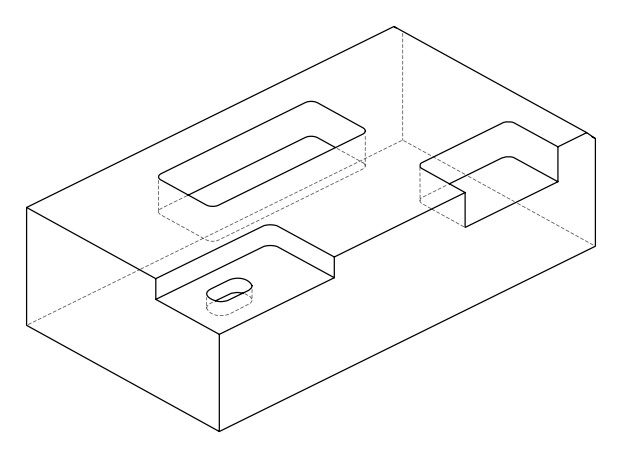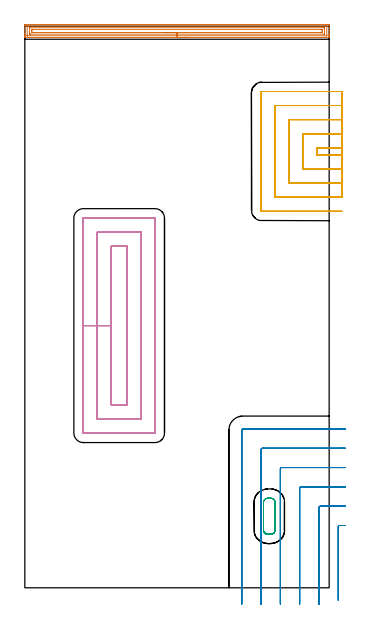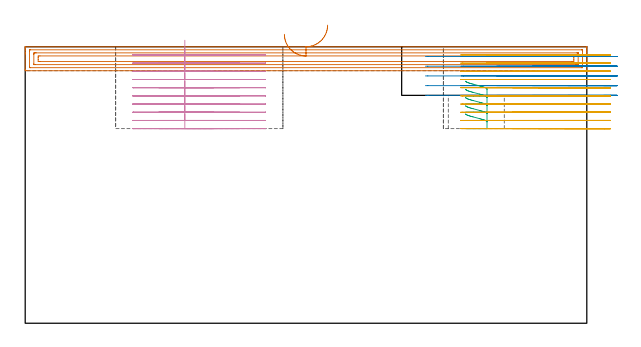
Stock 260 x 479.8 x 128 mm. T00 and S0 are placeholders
(PLAN: 5 operations, 2 tool changes, 69.1 min)
(1 AREA_MILL | FG_CHAMFER_SURFACE | UGT0205_001 | 8.59 min | 16013 mm3)
(2 MILL_CORNER_NOTCH_RECTANGULAR | CORNER_NOTCH_RECTANGULAR | UGT0201_105 | Follow Part, ap 5.5, ae 75% | 10.15 min | 282178 mm3)
(3 MILL_RECTANGULAR_POCKET | POCKET_RECTANGULAR_STRAIGHT | NXT0201_012 | Follow Part, ap 4, ae 75% | 1.3 min | 16865 mm3)
(4 MILL_RECTANGULAR_POCKET_1 | POCKET_RECTANGULAR_STRAIGHT_1 | NXT0201_012 | Follow Part, ap 4, ae 75% | 25.25 min | 584125 mm3)
(5 MILL_SLOT | SLOT_PARTIAL_RECTANGULAR | NXT0201_012 | Follow Part, ap 4, ae 75% | 23.86 min | 296726 mm3)
(TOOL UGT0205_001 | Chamfer Mill 20 x 3 x 45 deg. | D20 FL50 Z2)
(TOOL UGT0201_105 | End Mill 22 mm | D22 FL25 Z2)
(TOOL NXT0201_012 | ENDMILL 16mm [2P460-1600-NA 1630] | D16 FL38 Z6)
(OP 1 AREA_MILL)
G17 G21 G94 G90
T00 M6
G54
G17 G0 G90 X140. Y470.2 S1061 M3
G43 Z138. H0
G94 G1 X139.962 Z137.128 F250.
X139.848 Z136.263
X139.659 Z135.412
X139.397 Z134.58
X139.063 Z133.774
X138.66 Z133.
X138.191 Z132.264
X137.66 Z131.572
X137.071 Z130.929
X136.428 Z130.34
X135.736 Z129.808
X135. Z129.34
X134.226 Z128.937
X133.42 Z128.603
X132.588 Z128.341
X131.736 Z128.152
X130.872 Z128.038
X130. Z128.
X0.158
X0.01 Y470.202 Z127.988
X0.006 Y470.263 Z127.929
X0. Y470.648 Z127.551
Y471.091 Z127.108
Y471.726 Z126.47
Y472.937 Z125.26
Y473.514 Z124.68
Y480.669 Z117.529
X0.002 Y480.959 Z117.238
X0.01 Y481.292 Z116.906
X0.341 Y481.299 Z116.899
X259.395 Y481.3 Z116.9
X259.661 Y481.297 Z116.902
X259.99 Y481.292 Z116.906
X260. Y480.957 Z117.24
Y473.514 Z124.68
Y472.937 Z125.26
Y472.62 Z125.576
Y472.043 Z126.153
Y471.726 Z126.47
Y471.091 Z127.108
Y470.648 Z127.552
X259.993 Y470.263 Z127.929
X259.99 Y470.202 Z127.988
X259.842 Y470.2 Z128.
X130.
Y471.614 Z126.586
X2.389
X2.278 Y471.616 Z126.584
X2.056 Y471.621 Z126.579
X2.009 Y471.623 Z126.577
X2.006 Y471.636 Z126.564
X2.002 Y471.67 Z126.53
X2.001 Y471.726 Z126.474
X2. Y472.116 Z126.084
X2.001 Y479.269 Z118.931
X2.007 Y479.774 Z118.426
X2.01 Y479.866 Z118.334
X2.168 Y479.879 Z118.321
X2.28 Y479.884 Z118.316
X2.389 Y479.885 Z118.315
X257.611 Y479.886 Z118.314
X257.722 Y479.884 Z118.316
X257.944 Y479.879 Z118.321
X257.991 Y479.877 Z118.323
X257.994 Y479.864 Z118.336
X257.998 Y479.83 Z118.37
X257.999 Y479.774 Z118.426
X258. Y479.384 Z118.816
X257.999 Y472.231 Z125.969
X257.993 Y471.726 Z126.474
X257.99 Y471.634 Z126.566
X257.832 Y471.621 Z126.579
X257.72 Y471.616 Z126.584
X257.611 Y471.615 Z126.585
X130. Y471.614 Z126.586
Y473.028 Z125.172
X5.066 Y473.029 Z125.171
X4.658
X4.174 Y473.033 Z125.167
X4.022 Y473.035 Z125.165
X4.008 Y473.34 Z124.86
X4.003 Y473.514 Z124.686
X4. Y473.688 Z124.512
Y478.16 Z120.04
X4.004 Y478.334 Z119.866
X4.01 Y478.45 Z119.75
X4.016 Y478.466 Z119.734
X4.024 Y478.468 Z119.732
X4.053 Y478.47 Z119.73
X4.174 Y478.471 Z119.729
X4.582 Y478.472 Z119.728
X254.934 Y478.471 Z119.729
X255.342
X255.826 Y478.467 Z119.733
X255.978 Y478.465 Z119.735
X255.992 Y478.16 Z120.04
X255.997 Y477.986 Z120.214
X256. Y477.812 Z120.388
Y473.34 Z124.86
X255.996 Y473.166 Z125.034
X255.99 Y473.05 Z125.15
X255.984 Y473.034 Z125.166
X255.976 Y473.032 Z125.168
X255.947 Y473.03 Z125.17
X255.826 Y473.029 Z125.171
X255.418 Y473.028 Z125.172
X130.
Y474.443 Z123.757
X6.817
X6.01 Y474.456 Z123.744
X6. Y475.262 Z122.938
Y476.197 Z122.003
X6.007 Y477.043 Z121.157
X6.851 Y477.057 Z121.143
X6.885
X253.183
X253.99 Y477.044 Z121.156
X254. Y476.238 Z121.962
Y475.303 Z122.897
X253.993 Y474.457 Z123.743
X253.149 Y474.443 Z123.757
X253.115
X130.
X129.128 Z123.795
X128.263 Z123.909
X127.412 Z124.098
X126.58 Z124.36
X125.774 Z124.694
X125. Z125.097
X124.264 Z125.566
X123.572 Z126.097
X122.929 Z126.686
X122.34 Z127.329
X121.808 Z128.022
X121.34 Z128.757
X120.937 Z129.531
X120.603 Z130.337
X120.341 Z131.169
X120.152 Z132.021
X120.038 Z132.886
X120. Z133.757
G0 Z138.
M5
M2
(OP 2 MILL_CORNER_NOTCH_RECTANGULAR)
G17 G21 G94 G90
T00 M6
G54
G17 G0 G90 X274. Y53.2 S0 M3
G43 Z138. H0
Z123.5
G94 G1 X271. F250.
X268.893 F500.
G3 X267.8 Y52.107 R1.1
G1 Y-7.756
Y-10.756 F250.
G0 Z138.
X274. Y69.7
Z123.5
G1 X271.
X252.393 F500.
G3 X251.3 Y68.607 R1.1
G1 Y-11.
Y-14. F250.
G0 Z138.
X274. Y86.2
Z123.5
G1 X271.
X235.894 F500.
G3 X234.8 Y85.106 R1.1
G1 Y-11.
Y-14. F250.
G0 Z138.
X274. Y102.7
Z123.5
G1 X271.
X219.394 F500.
G3 X218.3 Y101.606 R1.1
G1 Y-11.
Y-14. F250.
G0 Z138.
X274. Y119.2
Z123.5
G1 X271.
X202.894 F500.
G3 X201.8 Y118.106 R1.1
G1 Y-11.
Y-14. F250.
G0 Z138.
X274. Y135.7
Z123.5
G1 X271.
X186.395 F500.
G3 X185.3 Y134.605 R1.1
G1 Y-11.
Y-14. F250.
G0 Z138.
X274. Y53.2
Z119.
G1 X271.
X268.893 F500.
G3 X267.8 Y52.107 R1.1
G1 Y-7.756
Y-10.756 F250.
G0 Z138.
X274. Y69.7
Z119.
G1 X271.
X252.393 F500.
G3 X251.3 Y68.607 R1.1
G1 Y-11.
Y-14. F250.
G0 Z138.
X274. Y86.2
Z119.
G1 X271.
X235.894 F500.
G3 X234.8 Y85.106 R1.1
G1 Y-11.
Y-14. F250.
G0 Z138.
X274. Y102.7
Z119.
G1 X271.
X219.394 F500.
G3 X218.3 Y101.606 R1.1
G1 Y-11.
Y-14. F250.
G0 Z138.
X274. Y119.2
Z119.
G1 X271.
X202.894 F500.
G3 X201.8 Y118.106 R1.1
G1 Y-11.
Y-14. F250.
G0 Z138.
X274. Y135.7
Z119.
G1 X271.
X186.395 F500.
G3 X185.3 Y134.605 R1.1
G1 Y-11.
Y-14. F250.
G0 Z138.
X274. Y53.2
Z114.5
G1 X271.
X268.893 F500.
G3 X267.8 Y52.107 R1.1
G1 Y-7.756
Y-10.756 F250.
G0 Z138.
X274. Y69.7
Z114.5
G1 X271.
X252.393 F500.
G3 X251.3 Y68.607 R1.1
G1 Y-11.
Y-14. F250.
G0 Z138.
X274. Y86.2
Z114.5
G1 X271.
X235.894 F500.
G3 X234.8 Y85.106 R1.1
G1 Y-11.
Y-14. F250.
G0 Z138.
X274. Y102.7
Z114.5
G1 X271.
X219.394 F500.
G3 X218.3 Y101.606 R1.1
G1 Y-11.
Y-14. F250.
G0 Z138.
X274. Y119.2
Z114.5
G1 X271.
X202.894 F500.
G3 X201.8 Y118.106 R1.1
G1 Y-11.
Y-14. F250.
G0 Z138.
X274. Y135.7
Z114.5
G1 X271.
X186.395 F500.
G3 X185.3 Y134.605 R1.1
G1 Y-11.
Y-14. F250.
G0 Z138.
X274. Y53.2
Z110.
G1 X271.
X268.893 F500.
G3 X267.8 Y52.107 R1.1
G1 Y-7.756
Y-10.756 F250.
G0 Z138.
X274. Y69.7
Z110.
G1 X271.
X252.393 F500.
G3 X251.3 Y68.607 R1.1
G1 Y-11.
Y-14. F250.
G0 Z138.
X274. Y86.2
Z110.
G1 X271.
X235.894 F500.
G3 X234.8 Y85.106 R1.1
G1 Y-11.
Y-14. F250.
G0 Z138.
X274. Y102.7
Z110.
G1 X271.
X219.394 F500.
G3 X218.3 Y101.606 R1.1
G1 Y-11.
Y-14. F250.
G0 Z138.
X274. Y119.2
Z110.
G1 X271.
X202.894 F500.
G3 X201.8 Y118.106 R1.1
G1 Y-11.
Y-14. F250.
G0 Z138.
X274. Y135.7
Z110.
G1 X271.
X186.395 F500.
G3 X185.3 Y134.605 R1.1
G1 Y-11.
Y-14. F250.
G0 Z138.
X274. Y53.2
Z105.5
G1 X271.
X268.893 F500.
G3 X267.8 Y52.107 R1.1
G1 Y-7.756
Y-10.756 F250.
G0 Z138.
X274. Y69.7
Z105.5
G1 X271.
X252.393 F500.
G3 X251.3 Y68.607 R1.1
G1 Y-11.
Y-14. F250.
G0 Z138.
X274. Y86.2
Z105.5
G1 X271.
X235.894 F500.
G3 X234.8 Y85.106 R1.1
G1 Y-11.
Y-14. F250.
G0 Z138.
X274. Y102.7
Z105.5
G1 X271.
X219.394 F500.
G3 X218.3 Y101.606 R1.1
G1 Y-11.
Y-14. F250.
G0 Z138.
X274. Y119.2
Z105.5
G1 X271.
X202.894 F500.
G3 X201.8 Y118.106 R1.1
G1 Y-11.
Y-14. F250.
G0 Z138.
X274. Y135.7
Z105.5
G1 X271.
X186.395 F500.
G3 X185.3 Y134.605 R1.1
G1 Y-11.
Y-14. F250.
G0 Z138.
M5
M2
(OP 3 MILL_RECTANGULAR_POCKET)
G17 G21 G94 G90
T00 M6
G54
G17 G0 G90 X203.93 Y48.977 S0 M3
G43 Z138. H1
Z112.05
G94 G1 X203.966 Y48.687 Z111.972 F250.
X204.108 Y48.178 Z111.83
X204.323 Y47.696 Z111.689
X204.606 Y47.25 Z111.547
X204.951 Y46.851 Z111.406
X205.35 Y46.506 Z111.264
X205.796 Y46.223 Z111.123
X206.278 Y46.008 Z110.982
X206.787 Y45.866 Z110.84
X207.31 Y45.8 Z110.699
X210.39 Z109.874
X210.913 Y45.866 Z109.732
X211.422 Y46.008 Z109.591
X211.904 Y46.223 Z109.449
X212.35 Y46.506 Z109.308
X212.749 Y46.851 Z109.166
X213.094 Y47.25 Z109.025
X213.377 Y47.696 Z108.884
X213.592 Y48.178 Z108.742
X213.734 Y48.687 Z108.601
X213.8 Y49.21 Z108.459
Y49.4 Z108.408
Y61.15 Z105.26
Y72.9 F500.
G3 X210.2 Y76.5 R3.6
G1 X207.5
G3 X203.9 Y72.9 R3.6
G1 Y49.4
G3 X207.5 Y45.8 R3.6
G1 X210.2
G3 X213.8 Y49.4 R3.6
G1 Y61.15
Y62.15
G0 X203.93 Y48.977 Z108.26
G1 X203.966 Y48.687 Z108.182 F250.
X204.108 Y48.178 Z108.04
X204.323 Y47.696 Z107.899
X204.606 Y47.25 Z107.757
X204.951 Y46.851 Z107.616
X205.35 Y46.506 Z107.474
X205.796 Y46.223 Z107.333
X206.278 Y46.008 Z107.192
X206.787 Y45.866 Z107.05
X207.31 Y45.8 Z106.909
X210.39 Z106.084
X210.913 Y45.866 Z105.942
X211.422 Y46.008 Z105.801
X211.904 Y46.223 Z105.659
X212.35 Y46.506 Z105.518
X212.749 Y46.851 Z105.376
X213.094 Y47.25 Z105.235
X213.377 Y47.696 Z105.094
X213.592 Y48.178 Z104.952
X213.734 Y48.687 Z104.811
X213.8 Y49.21 Z104.669
Y49.4 Z104.618
Y61.15 Z101.47
Y72.9 F500.
G3 X210.2 Y76.5 R3.6
G1 X207.5
G3 X203.9 Y72.9 R3.6
G1 Y49.4
G3 X207.5 Y45.8 R3.6
G1 X210.2
G3 X213.8 Y49.4 R3.6
G1 Y61.15
Y62.15
G0 X203.93 Y48.977 Z104.47
G1 X203.966 Y48.687 Z104.392 F250.
X204.108 Y48.178 Z104.25
X204.323 Y47.696 Z104.109
X204.606 Y47.25 Z103.967
X204.951 Y46.851 Z103.826
X205.35 Y46.506 Z103.684
X205.796 Y46.223 Z103.543
X206.278 Y46.008 Z103.402
X206.787 Y45.866 Z103.26
X207.31 Y45.8 Z103.119
X210.39 Z102.294
X210.913 Y45.866 Z102.152
X211.422 Y46.008 Z102.011
X211.904 Y46.223 Z101.869
X212.35 Y46.506 Z101.728
X212.749 Y46.851 Z101.586
X213.094 Y47.25 Z101.445
X213.377 Y47.696 Z101.304
X213.592 Y48.178 Z101.162
X213.734 Y48.687 Z101.021
X213.8 Y49.21 Z100.879
Y49.4 Z100.828
Y61.15 Z97.68
Y72.9 F500.
G3 X210.2 Y76.5 R3.6
G1 X207.5
G3 X203.9 Y72.9 R3.6
G1 Y49.4
G3 X207.5 Y45.8 R3.6
G1 X210.2
G3 X213.8 Y49.4 R3.6
G1 Y61.15
Y62.15
G0 X203.93 Y48.977 Z100.68
G1 X203.966 Y48.687 Z100.602 F250.
X204.108 Y48.178 Z100.46
X204.323 Y47.696 Z100.319
X204.606 Y47.25 Z100.177
X204.951 Y46.851 Z100.036
X205.35 Y46.506 Z99.894
X205.796 Y46.223 Z99.753
X206.278 Y46.008 Z99.612
X206.787 Y45.866 Z99.47
X207.31 Y45.8 Z99.329
X210.39 Z98.504
X210.913 Y45.866 Z98.362
X211.422 Y46.008 Z98.221
X211.904 Y46.223 Z98.079
X212.35 Y46.506 Z97.938
X212.749 Y46.851 Z97.796
X213.094 Y47.25 Z97.655
X213.377 Y47.696 Z97.514
X213.592 Y48.178 Z97.372
X213.734 Y48.687 Z97.231
X213.8 Y49.21 Z97.089
Y49.4 Z97.038
Y61.15 Z93.89
Y72.9 F500.
G3 X210.2 Y76.5 R3.6
G1 X207.5
G3 X203.9 Y72.9 R3.6
G1 Y49.4
G3 X207.5 Y45.8 R3.6
G1 X210.2
G3 X213.8 Y49.4 R3.6
G1 Y61.15
Y62.15
G0 X203.93 Y48.977 Z96.89
G1 X203.966 Y48.687 Z96.812 F250.
X204.108 Y48.178 Z96.67
X204.323 Y47.696 Z96.529
X204.606 Y47.25 Z96.387
X204.951 Y46.851 Z96.246
X205.35 Y46.506 Z96.104
X205.796 Y46.223 Z95.963
X206.278 Y46.008 Z95.822
X206.787 Y45.866 Z95.68
X207.31 Y45.8 Z95.539
X210.39 Z94.714
X210.913 Y45.866 Z94.572
X211.422 Y46.008 Z94.431
X211.904 Y46.223 Z94.289
X212.35 Y46.506 Z94.148
X212.749 Y46.851 Z94.006
X213.094 Y47.25 Z93.865
X213.377 Y47.696 Z93.724
X213.592 Y48.178 Z93.582
X213.734 Y48.687 Z93.441
X213.8 Y49.21 Z93.299
Y49.4 Z93.248
Y61.15 Z90.1
Y72.9 F500.
G3 X210.2 Y76.5 R3.6
G1 X207.5
G3 X203.9 Y72.9 R3.6
G1 Y49.4
G3 X207.5 Y45.8 R3.6
G1 X210.2
G3 X213.8 Y49.4 R3.6
G1 Y61.15
Y62.15
G0 Z138.
M5
M2
(OP 4 MILL_RECTANGULAR_POCKET_1)
G17 G21 G94 G90
T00 M6
G54
G17 G0 G90 X73.9 Y249.341 S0 M3
G43 Z138. H1
Z131.
G94 G1 Y224. Z124.21 F250.
Y156.1 F500.
X87.3
Y291.9
X73.9
Y224.
X61.9
Y144.1
X99.3
Y303.9
X61.9
Y224.
X49.9
Y132.2
X49.905 Y132.145
X49.945 Y132.105
X50. Y132.1
X111.2
X111.255 Y132.105
X111.295 Y132.145
X111.3 Y132.2
Y315.8
X111.295 Y315.855
X111.255 Y315.895
X111.2 Y315.9
X50.
X49.945 Y315.895
X49.905 Y315.855
X49.9 Y315.8
Y224.
Y223.
G0 X73.9 Y249.341 Z127.21
G1 Y224. Z120.42 F250.
Y156.1 F500.
X87.3
Y291.9
X73.9
Y224.
X61.9
Y144.1
X99.3
Y303.9
X61.9
Y224.
X49.9
Y132.2
X49.905 Y132.145
X49.945 Y132.105
X50. Y132.1
X111.2
X111.255 Y132.105
X111.295 Y132.145
X111.3 Y132.2
Y315.8
X111.295 Y315.855
X111.255 Y315.895
X111.2 Y315.9
X50.
X49.945 Y315.895
X49.905 Y315.855
X49.9 Y315.8
Y224.
Y223.
G0 X73.9 Y249.341 Z123.42
G1 Y224. Z116.63 F250.
Y156.1 F500.
X87.3
Y291.9
X73.9
Y224.
X61.9
Y144.1
X99.3
Y303.9
X61.9
Y224.
X49.9
Y132.2
X49.905 Y132.145
X49.945 Y132.105
X50. Y132.1
X111.2
X111.255 Y132.105
X111.295 Y132.145
X111.3 Y132.2
Y315.8
X111.295 Y315.855
X111.255 Y315.895
X111.2 Y315.9
X50.
X49.945 Y315.895
X49.905 Y315.855
X49.9 Y315.8
Y224.
Y223.
G0 X73.9 Y249.341 Z119.63
G1 Y224. Z112.84 F250.
Y156.1 F500.
X87.3
Y291.9
X73.9
Y224.
X61.9
Y144.1
X99.3
Y303.9
X61.9
Y224.
X49.9
Y132.2
X49.905 Y132.145
X49.945 Y132.105
X50. Y132.1
X111.2
X111.255 Y132.105
X111.295 Y132.145
X111.3 Y132.2
Y315.8
X111.295 Y315.855
X111.255 Y315.895
X111.2 Y315.9
X50.
X49.945 Y315.895
X49.905 Y315.855
X49.9 Y315.8
Y224.
Y223.
G0 X73.9 Y249.341 Z115.84
G1 Y224. Z109.05 F250.
Y156.1 F500.
X87.3
Y291.9
X73.9
Y224.
X61.9
Y144.1
X99.3
Y303.9
X61.9
Y224.
X49.9
Y132.2
X49.905 Y132.145
X49.945 Y132.105
X50. Y132.1
X111.2
X111.255 Y132.105
X111.295 Y132.145
X111.3 Y132.2
Y315.8
X111.295 Y315.855
X111.255 Y315.895
X111.2 Y315.9
X50.
X49.945 Y315.895
X49.905 Y315.855
X49.9 Y315.8
Y224.
Y223.
G0 X73.9 Y249.341 Z112.05
G1 Y224. Z105.26 F250.
Y156.1 F500.
X87.3
Y291.9
X73.9
Y224.
X61.9
Y144.1
X99.3
Y303.9
X61.9
Y224.
X49.9
Y132.2
X49.905 Y132.145
X49.945 Y132.105
X50. Y132.1
X111.2
X111.255 Y132.105
X111.295 Y132.145
X111.3 Y132.2
Y315.8
X111.295 Y315.855
X111.255 Y315.895
X111.2 Y315.9
X50.
X49.945 Y315.895
X49.905 Y315.855
X49.9 Y315.8
Y224.
Y223.
G0 X73.9 Y249.341 Z108.26
G1 Y224. Z101.47 F250.
Y156.1 F500.
X87.3
Y291.9
X73.9
Y224.
X61.9
Y144.1
X99.3
Y303.9
X61.9
Y224.
X49.9
Y132.2
X49.905 Y132.145
X49.945 Y132.105
X50. Y132.1
X111.2
X111.255 Y132.105
X111.295 Y132.145
X111.3 Y132.2
Y315.8
X111.295 Y315.855
X111.255 Y315.895
X111.2 Y315.9
X50.
X49.945 Y315.895
X49.905 Y315.855
X49.9 Y315.8
Y224.
Y223.
G0 X73.9 Y249.341 Z104.47
G1 Y224. Z97.68 F250.
Y156.1 F500.
X87.3
Y291.9
X73.9
Y224.
X61.9
Y144.1
X99.3
Y303.9
X61.9
Y224.
X49.9
Y132.2
X49.905 Y132.145
X49.945 Y132.105
X50. Y132.1
X111.2
X111.255 Y132.105
X111.295 Y132.145
X111.3 Y132.2
Y315.8
X111.295 Y315.855
X111.255 Y315.895
X111.2 Y315.9
X50.
X49.945 Y315.895
X49.905 Y315.855
X49.9 Y315.8
Y224.
Y223.
G0 X73.9 Y249.341 Z100.68
G1 Y224. Z93.89 F250.
Y156.1 F500.
X87.3
Y291.9
X73.9
Y224.
X61.9
Y144.1
X99.3
Y303.9
X61.9
Y224.
X49.9
Y132.2
X49.905 Y132.145
X49.945 Y132.105
X50. Y132.1
X111.2
X111.255 Y132.105
X111.295 Y132.145
X111.3 Y132.2
Y315.8
X111.295 Y315.855
X111.255 Y315.895
X111.2 Y315.9
X50.
X49.945 Y315.895
X49.905 Y315.855
X49.9 Y315.8
Y224.
Y223.
G0 X73.9 Y249.341 Z96.89
G1 Y224. Z90.1 F250.
Y156.1 F500.
X87.3
Y291.9
X73.9
Y224.
X61.9
Y144.1
X99.3
Y303.9
X61.9
Y224.
X49.9
Y132.2
X49.905 Y132.145
X49.945 Y132.105
X50. Y132.1
X111.2
X111.255 Y132.105
X111.295 Y132.145
X111.3 Y132.2
Y315.8
X111.295 Y315.855
X111.255 Y315.895
X111.2 Y315.9
X50.
X49.945 Y315.895
X49.905 Y315.855
X49.9 Y315.8
Y224.
Y223.
G0 Z138.
M5
M2
(OP 5 MILL_SLOT)
G17 G21 G94 G90
T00 M6
G54
G17 G0 G90 X271. Y376. S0 M3
G43 Z138. H1
Z124.21
G94 G1 X268. F250.
X249.6 F500.
Y369.6
X268.
X271. F250.
Y388.
X268.
X237.6 F500.
Y357.6
X268.
X271. F250.
Y400.
X268.
X225.6 F500.
Y345.6
X268.
X271. F250.
Y412.
X268.
X213.6 F500.
Y333.6
X268.
X271. F250.
Y424.
X268.
X202.6 F500.
G3 X201.6 Y423. R1.
G1 Y322.6
G3 X202.6 Y321.6 R1.
G1 X268.
X271. F250.
G0 Y376. Z120.42
G1 X268.
X249.6 F500.
Y369.6
X268.
X271. F250.
Y388.
X268.
X237.6 F500.
Y357.6
X268.
X271. F250.
Y400.
X268.
X225.6 F500.
Y345.6
X268.
X271. F250.
Y412.
X268.
X213.6 F500.
Y333.6
X268.
X271. F250.
Y424.
X268.
X202.6 F500.
G3 X201.6 Y423. R1.
G1 Y322.6
G3 X202.6 Y321.6 R1.
G1 X268.
X271. F250.
G0 Y376. Z116.63
G1 X268.
X249.6 F500.
Y369.6
X268.
X271. F250.
Y388.
X268.
X237.6 F500.
Y357.6
X268.
X271. F250.
Y400.
X268.
X225.6 F500.
Y345.6
X268.
X271. F250.
Y412.
X268.
X213.6 F500.
Y333.6
X268.
X271. F250.
Y424.
X268.
X202.6 F500.
G3 X201.6 Y423. R1.
G1 Y322.6
G3 X202.6 Y321.6 R1.
G1 X268.
X271. F250.
G0 Y376. Z112.84
G1 X268.
X249.6 F500.
Y369.6
X268.
X271. F250.
Y388.
X268.
X237.6 F500.
Y357.6
X268.
X271. F250.
Y400.
X268.
X225.6 F500.
Y345.6
X268.
X271. F250.
Y412.
X268.
X213.6 F500.
Y333.6
X268.
X271. F250.
Y424.
X268.
X202.6 F500.
G3 X201.6 Y423. R1.
G1 Y322.6
G3 X202.6 Y321.6 R1.
G1 X268.
X271. F250.
G0 Y376. Z109.05
G1 X268.
X249.6 F500.
Y369.6
X268.
X271. F250.
Y388.
X268.
X237.6 F500.
Y357.6
X268.
X271. F250.
Y400.
X268.
X225.6 F500.
Y345.6
X268.
X271. F250.
Y412.
X268.
X213.6 F500.
Y333.6
X268.
X271. F250.
Y424.
X268.
X202.6 F500.
G3 X201.6 Y423. R1.
G1 Y322.6
G3 X202.6 Y321.6 R1.
G1 X268.
X271. F250.
G0 Y376. Z105.26
G1 X268.
X249.6 F500.
Y369.6
X268.
X271. F250.
Y388.
X268.
X237.6 F500.
Y357.6
X268.
X271. F250.
Y400.
X268.
X225.6 F500.
Y345.6
X268.
X271. F250.
Y412.
X268.
X213.6 F500.
Y333.6
X268.
X271. F250.
Y424.
X268.
X202.6 F500.
G3 X201.6 Y423. R1.
G1 Y322.6
G3 X202.6 Y321.6 R1.
G1 X268.
X271. F250.
G0 Y376. Z101.47
G1 X268.
X249.6 F500.
Y369.6
X268.
X271. F250.
Y388.
X268.
X237.6 F500.
Y357.6
X268.
X271. F250.
Y400.
X268.
X225.6 F500.
Y345.6
X268.
X271. F250.
Y412.
X268.
X213.6 F500.
Y333.6
X268.
X271. F250.
Y424.
X268.
X202.6 F500.
G3 X201.6 Y423. R1.
G1 Y322.6
G3 X202.6 Y321.6 R1.
G1 X268.
X271. F250.
G0 Y376. Z97.68
G1 X268.
X249.6 F500.
Y369.6
X268.
X271. F250.
Y388.
X268.
X237.6 F500.
Y357.6
X268.
X271. F250.
Y400.
X268.
X225.6 F500.
Y345.6
X268.
X271. F250.
Y412.
X268.
X213.6 F500.
Y333.6
X268.
X271. F250.
Y424.
X268.
X202.6 F500.
G3 X201.6 Y423. R1.
G1 Y322.6
G3 X202.6 Y321.6 R1.
G1 X268.
X271. F250.
G0 Y376. Z93.89
G1 X268.
X249.6 F500.
Y369.6
X268.
X271. F250.
Y388.
X268.
X237.6 F500.
Y357.6
X268.
X271. F250.
Y400.
X268.
X225.6 F500.
Y345.6
X268.
X271. F250.
Y412.
X268.
X213.6 F500.
Y333.6
X268.
X271. F250.
Y424.
X268.
X202.6 F500.
G3 X201.6 Y423. R1.
G1 Y322.6
G3 X202.6 Y321.6 R1.
G1 X268.
X271. F250.
G0 Y376. Z90.1
G1 X268.
X249.6 F500.
Y369.6
X268.
X271. F250.
Y388.
X268.
X237.6 F500.
Y357.6
X268.
X271. F250.
Y400.
X268.
X225.6 F500.
Y345.6
X268.
X271. F250.
Y412.
X268.
X213.6 F500.
Y333.6
X268.
X271. F250.
Y424.
X268.
X202.6 F500.
G3 X201.6 Y423. R1.
G1 Y322.6
G3 X202.6 Y321.6 R1.
G1 X268.
X271. F250.
G0 Z138.
M5
M2
